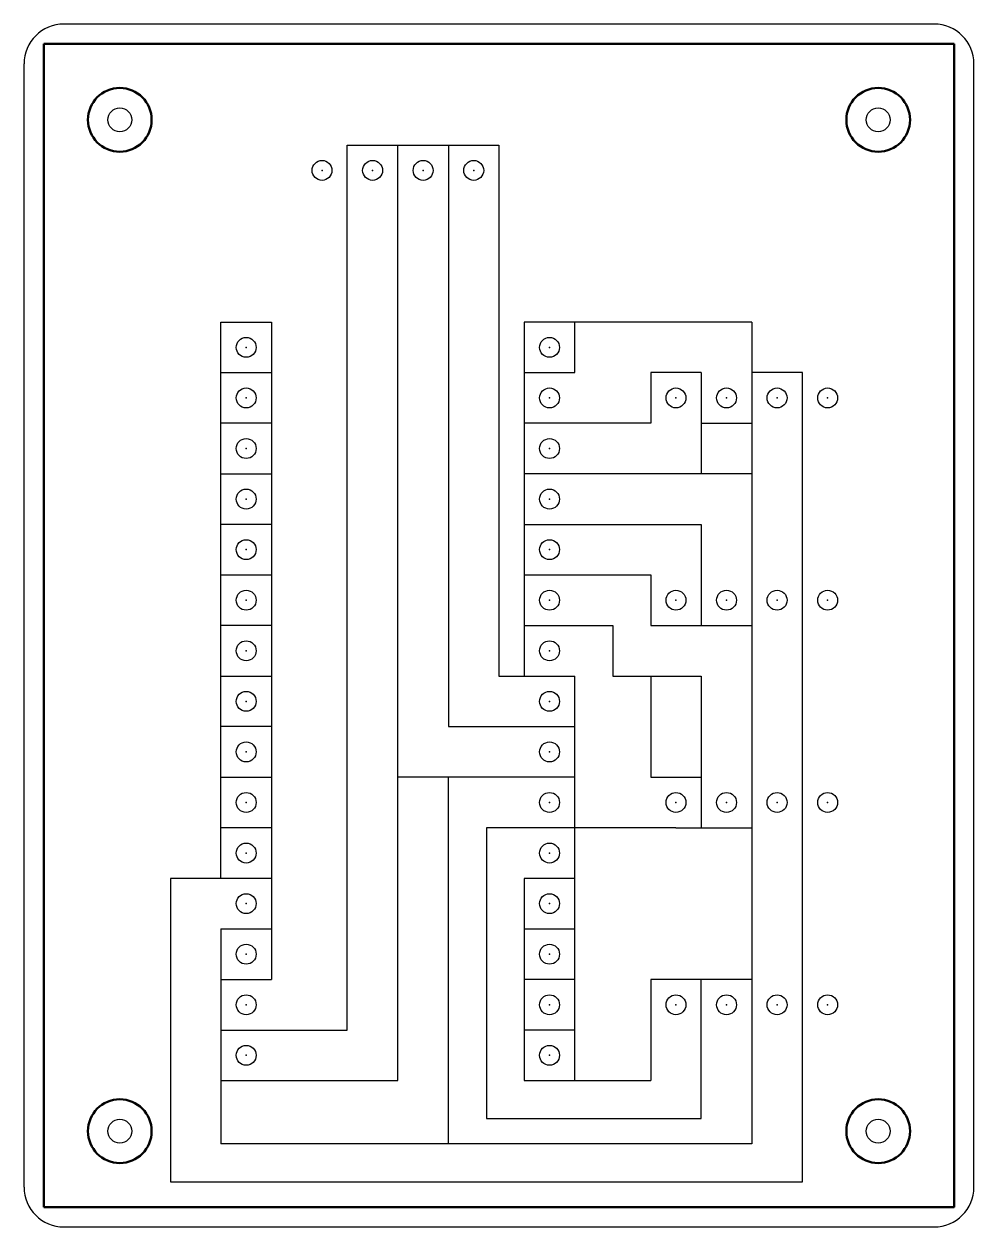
# Model space of a CAD drawing. Units: millimetres on the paper. Extents: x -36.9 to 10.9, y -26 to 34.4.
import ezdxf

# ---------------------------------------------------------------- set-up
doc = ezdxf.new("R2010")
doc.units = ezdxf.units.MM
doc.header["$PDMODE"] = 32
doc.header["$PDSIZE"] = 1
doc.layers.add('0-0_hole08', color=7, linetype='Continuous')
doc.layers.add('0-1_hole10', color=6, linetype='Continuous')
for name, color, linetype, lineweight in [('0-2_pattern', 3, 'Continuous', 25), ('0-3_out', 2, 'Continuous', 25), ('0-6_others', 7, 'Continuous', 50), ('0-7_bighole', 2, 'Continuous', 25)]:
    doc.layers.add(name, color=color, linetype=linetype, lineweight=lineweight)

msp = doc.modelspace()

# ---------------------------------------------------------------- linework, layer by layer
at = {"layer": '0-0_hole08'}
for p in [(-25.692, 18.183), (-10.452, 18.183), (-25.692, 15.643), (-10.452, 15.643), (-25.692, 13.103), (-10.452, 13.103), (-25.692, 10.563), (-10.452, 10.563), (-25.692, 8.023), (-10.452, 8.023), (-25.692, 5.483), (-10.452, 5.483), (-25.692, 2.943), (-10.452, 2.943), (-25.692, 0.403), (-10.452, 0.403), (-25.692, -2.137), (-10.452, -2.137), (-25.692, -4.677), (-10.452, -4.677), (-25.692, -7.217), (-10.452, -7.217), (-25.692, -9.757), (-10.452, -9.757), (-25.692, -12.297), (-10.452, -12.297), (-25.692, -14.837), (-10.452, -14.837), (-25.692, -17.377), (-10.452, -17.377)]:
    msp.add_point(p, dxfattribs=at)
at = {"layer": '0-1_hole10'}
for p in [(-21.882, 27.073), (-19.342, 27.073), (-16.802, 27.073), (-14.262, 27.073), (-4.102, 15.643), (-1.562, 15.643), (0.978, 15.643), (3.518, 15.643), (-4.102, 5.483), (-1.562, 5.483), (0.978, 5.483), (3.518, 5.483), (-4.102, -4.677), (-1.562, -4.677), (0.978, -4.677), (3.518, -4.677), (-4.102, -14.837), (-1.562, -14.837), (0.978, -14.837), (3.518, -14.837)]:
    msp.add_point(p, dxfattribs=at)
at = {"layer": '0-2_pattern'}
for p, q in [((-20.612, 28.343), (-18.072, 28.343)), ((-20.612, -16.107), (-20.612, 28.343)), ((-18.072, 28.343), (-12.992, 28.343)), ((-12.992, 28.343), (-12.992, 1.673)), ((-26.962, 19.453), (-24.422, 19.453)), ((-26.962, -8.487), (-26.962, 19.453)), ((-24.422, 19.453), (-24.422, -13.567)), ((-9.182, 16.913), (-9.182, 19.453)), ((-0.292, 19.453), (-0.292, -21.822)), ((-26.962, 16.913), (-24.422, 16.913)), ((-11.722, 16.913), (-9.182, 16.913)), ((-5.372, 16.913), (-5.372, 14.373)), ((-2.832, 16.913), (-5.372, 16.913)), ((-2.832, 16.913), (-2.832, 11.833)), ((-24.422, 14.373), (-26.962, 14.373)), ((-6.642, 14.373), (-11.722, 14.373)), ((-5.372, 14.373), (-6.642, 14.373)), ((-2.832, 14.373), (-0.292, 14.373)), ((-26.962, 11.833), (-24.422, 11.833)), ((-0.292, 11.833), (-11.722, 11.833)), ((-24.422, 9.293), (-26.962, 9.293)), ((-11.722, 9.293), (-2.832, 9.293)), ((-2.832, 9.293), (-2.832, 4.213)), ((-26.962, 6.753), (-24.422, 6.753)), ((-24.422, 4.213), (-26.962, 4.213)), ((-11.722, 4.213), (-9.182, 4.213)), ((-5.372, 4.213), (-2.832, 4.213)), ((-2.832, 4.213), (-0.292, 4.213)), ((-26.962, 1.673), (-24.422, 1.673)), ((-12.992, 1.673), (-9.182, 1.673)), ((-9.182, -18.647), (-9.182, 1.673)), ((-24.422, -0.867), (-26.962, -0.867)), ((-26.962, -3.407), (-24.422, -3.407)), ((-9.182, -3.407), (-18.072, -3.407)), ((-15.532, -21.822), (-15.532, -3.407)), ((-24.422, -5.947), (-26.962, -5.947)), ((-13.627, -5.947), (-13.627, -20.552)), ((-4.102, -5.947), (-2.832, -5.947)), ((-2.832, -5.947), (-0.292, -5.947)), ((-26.962, -11.027), (-24.422, -11.027)), ((-26.962, -11.027), (-26.962, -21.822)), ((-11.722, -11.027), (-9.182, -11.027)), ((-26.962, -13.567), (-24.422, -13.567)), ((-9.182, -13.567), (-11.722, -13.567)), ((-5.372, -13.567), (-5.372, -18.647)), ((-0.292, -13.567), (-5.372, -13.567)), ((-2.832, -20.552), (-2.832, -13.567)), ((-26.962, -16.107), (-20.612, -16.107)), ((-9.182, -16.107), (-11.722, -16.107)), ((-13.627, -20.552), (-2.832, -20.552)), ((-0.292, -21.822), (-26.962, -21.822))]:
    msp.add_line(p, q, dxfattribs=at)
for points in [[(-18.072, -11.027), (-18.072, 27.073), (-18.072, 28.343)], [(-15.532, 28.343), (-15.532, -0.867), (-9.182, -0.867)], [(-0.292, 19.453), (-11.722, 19.453), (-11.722, 1.673)], [(-29.502, -23.727), (2.248, -23.727), (2.248, 16.913), (-0.292, 16.913)], [(-11.722, 6.753), (-7.912, 6.753), (-5.372, 6.753), (-5.372, 4.213)], [(-9.182, 4.213), (-7.912, 4.213), (-7.277, 4.213), (-7.277, 1.673), (-5.372, 1.673)], [(-5.372, 1.673), (-5.372, -3.407), (-2.832, -3.407), (-2.832, -5.947)], [(-5.372, 1.673), (-2.832, 1.673), (-2.832, -3.407)], [(-4.102, -5.947), (-9.182, -5.947), (-13.627, -5.947)], [(-24.422, -8.487), (-29.502, -8.487), (-29.502, -23.727)], [(-9.182, -8.487), (-11.722, -8.487), (-11.722, -18.647), (-5.372, -18.647)], [(-24.422, -18.647), (-18.072, -18.647), (-18.072, -11.027)], [(-26.962, -16.107), (-26.962, -18.647), (-24.422, -18.647)]]:
    msp.add_lwpolyline(points, dxfattribs=at)
at = {"layer": '0-3_out'}
for p, q in [((8.868, 34.423), (-34.852, 34.423)), ((-36.852, -23.997), (-36.852, 32.423)), ((10.868, -23.997), (10.868, 32.423)), ((-34.852, -25.997), (8.868, -25.997))]:
    msp.add_line(p, q, dxfattribs=at)
for centre, start, end in [((-34.852, 32.423), 90, 180), ((8.868, 32.423), 0, 90), ((-34.852, -23.997), 180, 270), ((8.868, -23.997), 270, 0)]:
    msp.add_arc(centre, 2, start, end, dxfattribs=at)
at = {"layer": '0-6_others'}
for p, q in [((9.868, 33.423), (-35.852, 33.423)), ((-35.852, 33.423), (-35.852, -24.997))]:
    msp.add_line(p, q, dxfattribs=at)
msp.add_lwpolyline([(9.868, 33.423), (9.868, -24.997), (-35.852, -24.997)], dxfattribs=at)
for centre in [(-32.042, 29.613), (6.058, 29.613), (-32.042, -21.187), (6.058, -21.187)]:
    msp.add_circle(centre, 1.6, dxfattribs=at)
at = {"layer": '0-7_bighole'}
for centre in [(-32.042, 29.613), (6.058, 29.613), (-32.042, -21.187), (6.058, -21.187)]:
    msp.add_circle(centre, 0.6, dxfattribs=at)

doc.saveas('drawing.dxf')
